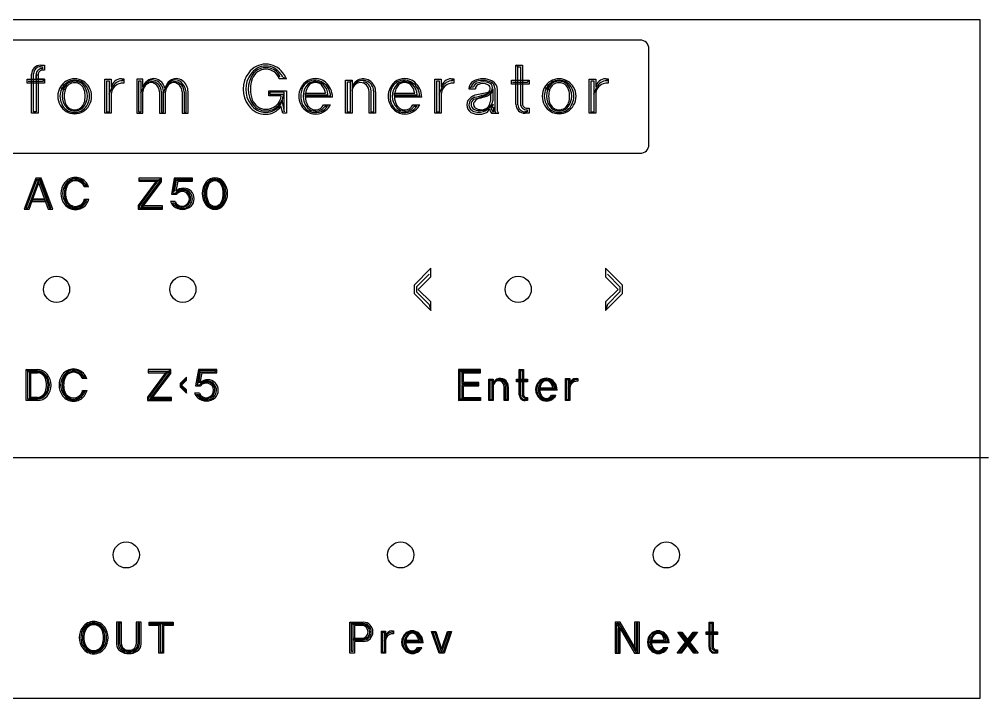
# Model space of a CAD drawing. Header units: millimetres. Extents: x -1 to 221, y 0 to 78.
# Drawn here: x 109.7 to 221, y 0 to 78 of the extents above; entities that cross this region are included whole.
import ezdxf

# ---------------------------------------------------------------- set-up
doc = ezdxf.new("R2010")
doc.units = ezdxf.units.MM
doc.layers.add('Contour', color=7, linetype='CONTINUOUS')
doc.layers.add('Gravure', color=7, linetype='CONTINUOUS')

msp = doc.modelspace()

# ---------------------------------------------------------------- linework, layer by layer
at = {"layer": 'Contour', "color": 7, "linetype": 'CONTINUOUS'}
for p, q in [((0, 78), (220, 78)), ((220, 78), (220, 0)), ((220, 0), (0, 0))]:
    msp.add_line(p, q, dxfattribs=at)
for centre in [(114, 47), (128.5, 47), (167, 47), (122, 16.5), (153.5, 16.5), (184, 16.5)]:
    msp.add_circle(centre, 1.5, dxfattribs=at)
at = {"layer": 'Gravure', "color": 232, "linetype": 'CONTINUOUS'}
for p, q in [((181, 75.621), (39, 75.621)), ((182, 63.621), (182, 74.621)), ((39, 62.621), (181, 62.621))]:
    msp.add_line(p, q, dxfattribs=at)
at = {"layer": 'Gravure', "color": 7, "linetype": 'CONTINUOUS'}
for p, q in [((112.16734, 72.741), (112.62793, 72.741)), ((112.16734, 72.56828), (112.39764, 72.56828)), ((112.39764, 72.56828), (112.39764, 72.33799)), ((112.62793, 72.741), (112.62793, 72.16527)), ((166.97132, 72.56828), (166.74103, 72.741)), ((166.74103, 72.741), (167.48948, 72.741)), ((166.74103, 68.25031), (166.74103, 72.741)), ((166.97132, 72.56828), (167.25919, 72.56828)), ((166.97132, 68.19274), (166.97132, 72.56828)), ((167.25919, 72.56828), (167.25919, 68.30789)), ((167.48948, 72.741), (167.48948, 68.30789)), ((111.13103, 67.214), (111.13103, 71.70469)), ((111.36132, 67.38672), (111.36132, 71.76226)), ((111.64919, 71.12896), (111.64919, 71.64711)), ((111.64919, 71.64711), (111.64919, 67.38672)), ((111.64919, 71.64711), (111.87948, 71.64711)), ((111.87948, 71.64711), (111.87948, 67.214)), ((112.62793, 72.16527), (112.39764, 72.16527)), ((139.68484, 71.41682), (139.39698, 71.87741)), ((139.97271, 71.35925), (140.37572, 71.18653)), ((110.61288, 70.66837), (110.61288, 71.12896)), ((110.61288, 71.12896), (112.62793, 71.12896)), ((112.62793, 70.66837), (110.61288, 70.66837)), ((110.72802, 70.89867), (112.45521, 70.89867)), ((112.62793, 71.12896), (111.64919, 71.12896)), ((112.45521, 70.89867), (112.62793, 71.12896)), ((112.62793, 71.12896), (112.62793, 70.66837)), ((114.58503, 70.03507), (114.41231, 70.20779)), ((114.41231, 70.20779), (114.98804, 69.91993)), ((115.16076, 70.55323), (114.58503, 70.03507)), ((119.53545, 67.214), (119.53545, 71.12896)), ((119.53545, 71.12896), (120.2839, 71.12896)), ((119.76574, 67.32915), (119.76574, 70.95624)), ((119.76574, 70.95624), (120.0536, 70.95624)), ((120.0536, 70.95624), (120.0536, 67.32915)), ((120.0536, 70.95624), (120.0536, 69.40177)), ((120.0536, 69.40177), (120.39904, 70.20779)), ((120.2839, 71.12896), (120.2839, 70.20779)), ((121.43535, 71.18653), (121.72322, 71.18653)), ((121.5505, 70.95624), (121.72322, 71.18653)), ((121.72322, 71.18653), (121.72322, 70.66837)), ((123.91032, 71.12896), (123.21945, 71.12896)), ((123.21945, 71.12896), (123.21945, 67.214)), ((123.44974, 67.32915), (123.44974, 70.95624)), ((123.44974, 70.95624), (123.68003, 70.95624)), ((123.68003, 70.95624), (123.68003, 67.32915)), ((123.68003, 70.95624), (123.68003, 69.57449)), ((123.68003, 69.57449), (123.9679, 70.20779)), ((123.91032, 70.20779), (123.91032, 71.12896)), ((140.37572, 71.18653), (139.5697, 71.18653)), ((147.16845, 67.214), (147.16845, 71.01381)), ((147.16845, 71.01381), (147.9169, 71.01381)), ((147.39874, 67.32915), (147.39874, 70.84109)), ((147.39874, 70.84109), (147.6866, 70.84109)), ((147.6866, 70.84109), (147.9169, 71.01381)), ((147.6866, 70.84109), (147.6866, 67.32915)), ((147.9169, 71.01381), (147.9169, 67.214)), ((147.9169, 71.01381), (147.9169, 70.20779)), ((157.41545, 67.214), (157.41545, 71.12896)), ((157.41545, 71.12896), (158.1639, 71.12896)), ((157.64574, 67.32915), (157.64574, 70.95624)), ((157.64574, 70.95624), (157.9336, 70.95624)), ((157.9336, 70.95624), (157.9336, 67.32915)), ((157.9336, 70.95624), (157.9336, 69.40177)), ((157.9336, 69.40177), (158.27904, 70.20779)), ((158.1639, 71.12896), (158.1639, 70.20779)), ((159.31535, 71.18653), (159.60322, 71.18653)), ((159.4305, 70.95624), (159.60322, 71.18653)), ((159.60322, 71.18653), (159.60322, 70.66837)), ((161.56003, 70.20779), (161.32974, 70.03507)), ((161.8479, 70.20779), (161.56003, 70.20779)), ((166.22287, 70.55323), (166.22287, 71.01381)), ((166.22287, 71.01381), (168.23793, 71.01381)), ((168.23793, 70.55323), (166.22287, 70.55323)), ((166.33802, 70.78352), (168.06521, 70.78352)), ((168.06521, 70.78352), (168.23793, 71.01381)), ((168.23793, 71.01381), (168.23793, 70.55323)), ((170.19503, 70.03607), (170.02231, 70.20879)), ((170.02231, 70.20879), (170.59804, 69.92093)), ((170.77076, 70.55423), (170.19503, 70.03607)), ((175.14545, 67.215), (175.14545, 71.12996)), ((175.14545, 71.12996), (175.8939, 71.12996)), ((175.37574, 67.33015), (175.37574, 70.95724)), ((175.37574, 70.95724), (175.6636, 70.95724)), ((175.6636, 70.95724), (175.6636, 67.33015)), ((175.6636, 70.95724), (175.6636, 69.40277)), ((175.6636, 69.40277), (176.00904, 70.20879)), ((175.8939, 71.12996), (175.8939, 70.20879)), ((177.04535, 71.18753), (177.33322, 71.18753)), ((177.1605, 70.95724), (177.33322, 71.18753)), ((177.33322, 71.18753), (177.33322, 70.66937)), ((120.2839, 69.40177), (120.2839, 67.214)), ((123.91032, 67.214), (123.91032, 69.68964)), ((125.81023, 69.68964), (125.81023, 67.214)), ((126.04052, 69.68964), (126.04052, 67.32915)), ((126.27081, 67.32915), (126.27081, 69.57449)), ((126.5011, 67.214), (126.5011, 69.68964)), ((128.40101, 69.68964), (128.40101, 67.214)), ((128.6313, 69.68964), (128.6313, 67.32915)), ((128.86159, 67.32915), (128.86159, 69.68964)), ((129.09189, 67.214), (129.09189, 69.68964)), ((138.36067, 69.22905), (138.36067, 69.80478)), ((138.36067, 69.80478), (140.37572, 69.80478)), ((139.79999, 69.22905), (138.36067, 69.22905)), ((140.14543, 69.63206), (138.47581, 69.63206)), ((138.47581, 69.63206), (138.47581, 69.40177)), ((138.47581, 69.40177), (140.03028, 69.40177)), ((140.03028, 69.40177), (140.03028, 69.22905)), ((140.14543, 67.38672), (140.14543, 69.63206)), ((140.37572, 69.80478), (140.37572, 67.214)), ((142.56332, 69.17148), (142.56332, 69.51692)), ((142.56332, 69.51692), (144.86624, 69.51692)), ((145.44197, 69.17148), (142.56332, 69.17148)), ((145.67226, 69.05633), (142.56332, 69.05633)), ((142.67847, 69.3442), (145.1541, 69.3442)), ((149.87437, 67.214), (149.87437, 69.68964)), ((150.10467, 67.32915), (150.10467, 69.80478)), ((150.39253, 69.80478), (150.39253, 67.32915)), ((150.62282, 69.68964), (150.62282, 67.214)), ((152.81032, 69.17148), (152.81032, 69.51692)), ((152.81032, 69.51692), (155.11324, 69.51692)), ((155.68897, 69.17148), (152.81032, 69.17148)), ((155.91926, 69.05633), (152.81032, 69.05633)), ((152.92547, 69.3442), (155.4011, 69.3442)), ((158.1639, 69.40177), (158.1639, 67.214)), ((161.32974, 70.03507), (162.07819, 70.03507)), ((163.40236, 69.57449), (162.25091, 69.3442)), ((163.80537, 69.45934), (164.09324, 70.03507)), ((164.09324, 69.86235), (163.80537, 69.45934)), ((163.80537, 69.45934), (163.80537, 68.59575)), ((164.09324, 70.03507), (164.09324, 68.65332)), ((164.32353, 70.09265), (164.32353, 67.50186)), ((164.6114, 67.44429), (164.6114, 69.91993)), ((175.8939, 69.40277), (175.8939, 67.215)), ((139.97271, 67.214), (139.74242, 68.02002)), ((139.85756, 68.7109), (140.14543, 67.38672)), ((144.63595, 68.19274), (145.44197, 68.19274)), ((144.80867, 68.02002), (145.09653, 68.02002)), ((154.88295, 68.19274), (155.68897, 68.19274)), ((155.05567, 68.02002), (155.34353, 68.02002)), ((163.92052, 67.73216), (164.15081, 68.25031)), ((164.43868, 67.27157), (164.15081, 67.90487)), ((164.15081, 67.90487), (164.15081, 67.32915)), ((111.87948, 67.214), (111.13103, 67.214)), ((111.64919, 67.38672), (111.36132, 67.38672)), ((120.2839, 67.214), (119.53545, 67.214)), ((120.0536, 67.32915), (119.76574, 67.32915)), ((123.21945, 67.214), (123.91032, 67.214)), ((123.68003, 67.32915), (123.44974, 67.32915)), ((125.81023, 67.214), (126.5011, 67.214)), ((126.04052, 67.32915), (126.27081, 67.32915)), ((128.40101, 67.214), (129.09189, 67.214)), ((128.6313, 67.32915), (128.86159, 67.32915)), ((140.37572, 67.214), (139.97271, 67.214)), ((147.9169, 67.214), (147.16845, 67.214)), ((147.6866, 67.32915), (147.39874, 67.32915)), ((150.62282, 67.214), (149.87437, 67.214)), ((150.39253, 67.32915), (150.10467, 67.32915)), ((158.1639, 67.214), (157.41545, 67.214)), ((157.9336, 67.32915), (157.64574, 67.32915)), ((164.15081, 67.32915), (163.92052, 67.73216)), ((163.92052, 67.214), (164.78411, 67.214)), ((164.32353, 67.50186), (164.43868, 67.27157)), ((168.00764, 67.38672), (167.77734, 67.38672)), ((168.23793, 67.214), (167.77734, 67.214)), ((168.00764, 67.78973), (168.23793, 67.78973)), ((168.00764, 67.61701), (168.00764, 67.38672)), ((168.23793, 67.78973), (168.23793, 67.214)), ((175.8939, 67.215), (175.14545, 67.215)), ((175.6636, 67.33015), (175.37574, 67.33015)), ((111.6155, 59.776), (110.28387, 56.225)), ((110.50581, 56.33597), (111.76346, 59.70202)), ((111.94841, 59.70202), (110.69076, 56.33597)), ((110.83872, 56.225), (111.91142, 59.18417)), ((111.91142, 59.18417), (111.2456, 57.40867)), ((112.24432, 59.776), (111.6155, 59.776)), ((111.76346, 59.70202), (113.0211, 56.225)), ((111.94841, 59.70202), (113.16906, 56.33597)), ((112.09636, 59.70202), (111.94841, 59.70202)), ((113.35401, 56.33597), (112.09636, 59.70202)), ((113.57595, 56.225), (112.24432, 59.776)), ((117.2371, 58.88925), (117.05216, 59.18517)), ((125.44029, 59.4061), (123.36888, 56.63189)), ((126.03212, 59.776), (123.44285, 59.776)), ((123.44285, 59.776), (123.44285, 59.4061)), ((123.44285, 59.4061), (125.44029, 59.4061)), ((123.51683, 59.59105), (125.84718, 59.59105)), ((123.51683, 56.55791), (125.66223, 59.44309)), ((125.84718, 59.4061), (123.70178, 56.55791)), ((123.96071, 56.5949), (126.03212, 59.33212)), ((125.95815, 59.70202), (125.44029, 59.4061)), ((125.66223, 59.44309), (125.95815, 59.70202)), ((125.84718, 59.59105), (125.84718, 59.4061)), ((126.03212, 59.33212), (126.03212, 59.776)), ((127.51175, 59.776), (127.17884, 57.92652)), ((127.62272, 59.66503), (127.36379, 58.03749)), ((129.62016, 59.776), (127.51175, 59.776)), ((127.54874, 58.22244), (127.77068, 59.51707)), ((129.4722, 59.66503), (127.62272, 59.66503)), ((127.73369, 58.25943), (127.95562, 59.4061)), ((127.77068, 59.51707), (129.4722, 59.51707)), ((127.95562, 59.4061), (129.62016, 59.4061)), ((129.4722, 59.51707), (129.4722, 59.66503)), ((129.62016, 59.4061), (129.62016, 59.776)), ((131.13575, 58.99922), (131.17274, 59.33212)), ((131.39468, 58.92524), (131.13575, 58.99922)), ((131.3207, 59.0732), (131.39468, 58.92524)), ((117.68098, 58.77828), (117.16313, 58.77828)), ((117.38506, 58.88925), (117.2371, 58.88925)), ((117.42205, 58.92624), (117.68098, 58.77828)), ((127.17884, 57.92652), (127.77068, 57.92652)), ((127.36379, 58.03749), (127.65971, 58.03749)), ((111.17163, 57.2977), (111.13464, 57.14974)), ((111.13464, 57.14974), (112.72519, 57.14974)), ((112.72519, 57.03877), (111.13464, 57.03877)), ((112.65121, 57.2977), (111.17163, 57.2977)), ((111.2456, 57.40867), (112.61422, 57.40867)), ((112.61422, 57.40867), (112.65121, 57.2977)), ((112.72519, 57.14974), (112.72519, 57.03877)), ((117.08915, 56.85482), (117.34807, 57.2987)), ((117.20011, 57.37268), (117.71797, 57.37268)), ((117.34807, 57.2987), (117.49603, 57.2987)), ((127.62272, 57.07576), (127.06788, 57.07576)), ((127.28981, 56.9278), (127.51175, 56.9278)), ((110.28387, 56.225), (110.83872, 56.225)), ((110.69076, 56.33597), (110.50581, 56.33597)), ((113.0211, 56.225), (113.57595, 56.225)), ((113.16906, 56.33597), (113.35401, 56.33597)), ((123.36888, 56.63189), (123.36888, 56.225)), ((123.36888, 56.225), (126.14309, 56.225)), ((123.51683, 56.33597), (123.51683, 56.55791)), ((126.03212, 56.33597), (123.51683, 56.33597)), ((123.70178, 56.55791), (123.70178, 56.44694)), ((123.70178, 56.44694), (126.03212, 56.44694)), ((123.96071, 56.5949), (123.81275, 56.52092)), ((123.81275, 56.52092), (123.96071, 56.5949)), ((126.14309, 56.5949), (123.96071, 56.5949)), ((126.03212, 56.44694), (126.03212, 56.33597)), ((126.14309, 56.225), (126.14309, 56.5949)), ((156.96731, 49.41615), (155.0344, 47.48323)), ((156.96731, 48.44969), (156.96731, 49.41615)), ((178.96731, 47.48323), (177.0344, 49.41615)), ((177.0344, 49.41615), (177.0344, 48.44969)), ((156.77402, 48.73962), (155.32433, 47.28994)), ((155.51763, 47), (156.96731, 48.44969)), ((177.0344, 48.44969), (178.48408, 47)), ((177.22769, 48.73962), (178.67738, 47.28994)), ((155.0344, 47.48323), (155.0344, 46.51677)), ((155.32433, 47.28994), (155.32433, 46.71006)), ((156.96731, 45.55031), (155.51763, 47)), ((178.48408, 47), (177.0344, 45.55031)), ((178.67738, 47.28994), (178.67738, 46.71006)), ((178.96731, 46.51677), (178.96731, 47.48323)), ((155.0344, 46.51677), (156.96731, 44.58385)), ((155.32433, 46.71006), (156.77402, 45.26038)), ((177.0344, 44.58385), (178.96731, 46.51677)), ((178.67738, 46.71006), (177.22769, 45.26038)), ((156.77402, 45.26038), (156.96731, 44.58385)), ((156.96731, 44.58385), (156.96731, 45.55031)), ((177.0344, 45.55031), (177.0344, 44.58385)), ((177.22769, 45.26038), (177.0344, 44.58385)), ((110.69082, 37.62804), (110.50588, 37.776)), ((110.50588, 37.776), (111.80051, 37.776)), ((110.50588, 34.225), (110.50588, 37.776)), ((110.50588, 37.776), (111.06072, 37.4061)), ((110.87577, 37.51707), (110.69082, 37.62804)), ((110.69082, 37.62804), (111.80051, 37.62804)), ((110.69082, 34.37296), (110.69082, 37.62804)), ((110.87577, 37.51707), (110.87577, 34.48393)), ((111.8375, 37.51707), (110.87577, 37.51707)), ((111.06072, 37.4061), (111.80051, 37.4061)), ((111.06072, 34.5949), (111.06072, 37.4061)), ((117.0161, 36.88825), (116.83116, 37.18417)), ((117.45998, 36.77728), (116.94213, 36.77728)), ((117.16406, 36.88825), (117.0161, 36.88825)), ((117.20105, 36.92524), (117.45998, 36.77728)), ((126.50729, 37.4061), (124.43587, 34.63189)), ((127.09913, 37.776), (124.50985, 37.776)), ((124.50985, 37.776), (124.50985, 37.4061)), ((124.50985, 37.4061), (126.50729, 37.4061)), ((124.58383, 37.59105), (126.91418, 37.59105)), ((124.58383, 34.55791), (126.72923, 37.44309)), ((126.91418, 37.4061), (124.76878, 34.55791)), ((125.02771, 34.5949), (127.09913, 37.33212)), ((127.02515, 37.70202), (126.50729, 37.4061)), ((126.72923, 37.44309), (127.02515, 37.70202)), ((126.91418, 37.59105), (126.91418, 37.4061)), ((127.09913, 37.33212), (127.09913, 37.776)), ((128.91166, 36.92524), (128.17186, 36.18545)), ((128.91166, 36.55534), (128.91166, 36.92524)), ((130.27975, 37.776), (129.94684, 35.92652)), ((130.39072, 37.66503), (130.13179, 36.03749)), ((132.38816, 37.776), (130.27975, 37.776)), ((130.31674, 36.22244), (130.53868, 37.51707)), ((132.2402, 37.66503), (130.39072, 37.66503)), ((130.50169, 36.25943), (130.72362, 37.4061)), ((130.53868, 37.51707), (132.2402, 37.51707)), ((130.72362, 37.4061), (132.38816, 37.4061)), ((132.2402, 37.51707), (132.2402, 37.66503)), ((132.38816, 37.4061), (132.38816, 37.776)), ((160.34281, 37.66503), (160.15786, 37.776)), ((160.15786, 37.776), (160.15786, 34.225)), ((162.67316, 37.776), (160.15786, 37.776)), ((160.15786, 37.776), (160.71271, 37.4061)), ((160.71271, 37.4061), (160.15786, 37.776)), ((160.34281, 37.66503), (162.56219, 37.66503)), ((160.34281, 34.33597), (160.34281, 37.66503)), ((162.56219, 37.51707), (160.52776, 37.51707)), ((160.52776, 37.51707), (160.52776, 36.18545)), ((160.71271, 36.29642), (160.71271, 37.4061)), ((160.71271, 37.4061), (162.67316, 37.4061)), ((162.56219, 37.66503), (162.56219, 37.51707)), ((162.67316, 37.4061), (162.67316, 37.776)), ((167.26174, 37.66603), (167.11378, 37.777)), ((167.11378, 37.777), (167.59465, 37.777)), ((167.11378, 34.89181), (167.11378, 37.777)), ((167.26174, 37.66603), (167.44669, 37.66603)), ((167.26174, 34.85482), (167.26174, 37.66603)), ((167.44669, 37.66603), (167.44669, 34.9288)), ((167.59465, 37.777), (167.59465, 34.9288)), ((172.43986, 34.227), (172.43986, 36.74229)), ((172.43986, 36.74229), (172.92073, 36.74229)), ((172.92073, 36.74229), (172.92073, 36.15046)), ((173.66052, 36.77928), (173.84547, 36.77928)), ((173.7345, 36.63132), (173.84547, 36.77928)), ((173.84547, 36.77928), (173.84547, 36.44638)), ((128.17186, 36.18545), (128.17186, 35.81555)), ((128.17186, 35.81555), (128.91166, 35.07576)), ((128.83768, 36.66631), (128.28283, 36.11147)), ((128.28283, 36.11147), (128.28283, 35.88953)), ((128.28283, 35.88953), (128.83768, 35.33469)), ((128.35681, 36.0005), (128.91166, 36.55534)), ((128.91166, 35.44566), (128.35681, 36.0005)), ((129.94684, 35.92652), (130.53868, 35.92652)), ((130.13179, 36.03749), (130.42771, 36.03749)), ((160.52776, 36.18545), (162.41423, 36.18545)), ((162.41423, 36.03749), (160.52776, 36.03749)), ((160.52776, 36.03749), (160.52776, 34.48393)), ((162.48821, 36.29642), (160.71271, 36.29642)), ((160.71271, 34.5949), (160.71271, 35.92652)), ((160.71271, 35.92652), (162.48821, 35.92652)), ((162.41423, 36.18545), (162.41423, 36.03749)), ((162.48821, 35.92652), (162.48821, 36.29642)), ((163.63586, 34.226), (163.63586, 36.66731)), ((163.63586, 36.66731), (164.11673, 36.66731)), ((163.78382, 34.29998), (163.78382, 36.55634)), ((163.78382, 36.55634), (163.96877, 36.55634)), ((163.96877, 36.55634), (164.11673, 36.66731)), ((163.96877, 36.55634), (163.96877, 34.29998)), ((164.11673, 36.66731), (164.11673, 34.226)), ((164.11673, 36.66731), (164.11673, 36.14946)), ((165.37437, 34.226), (165.37437, 35.81655)), ((165.52233, 34.29998), (165.52233, 35.89053)), ((165.70728, 35.89053), (165.70728, 34.29998)), ((165.85524, 35.81655), (165.85524, 34.226)), ((166.78088, 36.3714), (166.78088, 36.66731)), ((166.78088, 36.66731), (168.07551, 36.66731)), ((168.07551, 36.3714), (166.78088, 36.3714)), ((166.85485, 36.51935), (167.96454, 36.51935)), ((167.96454, 36.51935), (168.07551, 36.66731)), ((168.07551, 36.66731), (168.07551, 36.3714)), ((169.48074, 35.48365), (169.48074, 35.70558)), ((169.48074, 35.70558), (170.96032, 35.70558)), ((172.58782, 34.30098), (172.58782, 36.63132)), ((172.58782, 36.63132), (172.77277, 36.63132)), ((172.77277, 36.63132), (172.77277, 34.30098)), ((172.77277, 36.63132), (172.77277, 35.6326)), ((172.77277, 35.6326), (172.99471, 36.15046)), ((172.92073, 35.6326), (172.92073, 34.227)), ((111.80051, 34.5949), (111.06072, 34.5949)), ((116.86815, 34.85382), (117.12707, 35.2977)), ((116.97911, 35.37168), (117.49697, 35.37168)), ((117.12707, 35.2977), (117.27503, 35.2977)), ((124.43587, 34.63189), (124.43587, 34.225)), ((124.58383, 34.33597), (124.58383, 34.55791)), ((124.76878, 34.55791), (124.76878, 34.44694)), ((125.02771, 34.5949), (124.87975, 34.52092)), ((124.87975, 34.52092), (125.02771, 34.5949)), ((127.21009, 34.5949), (125.02771, 34.5949)), ((127.21009, 34.225), (127.21009, 34.5949)), ((128.83768, 35.33469), (128.91166, 35.07576)), ((128.91166, 35.07576), (128.91166, 35.44566)), ((130.39072, 35.07576), (129.83587, 35.07576)), ((130.05781, 34.9278), (130.27975, 34.9278)), ((160.15786, 34.225), (160.71271, 34.5949)), ((160.15786, 34.225), (160.71271, 34.5949)), ((160.71271, 34.5949), (162.67316, 34.5949)), ((162.67316, 34.5949), (162.67316, 34.225)), ((167.92755, 34.5959), (168.07551, 34.5959)), ((168.07551, 34.5959), (168.07551, 34.226)), ((171.33022, 35.48365), (169.48074, 35.48365)), ((171.47818, 35.40967), (169.48074, 35.40967)), ((169.55472, 35.59461), (171.14527, 35.59461)), ((170.81236, 34.85482), (171.33022, 34.85482)), ((170.92333, 34.74385), (171.10828, 34.74385)), ((111.80051, 34.225), (110.50588, 34.225)), ((111.80051, 34.37296), (110.69082, 34.37296)), ((110.87577, 34.48393), (111.80051, 34.48393)), ((124.43587, 34.225), (127.21009, 34.225)), ((127.09913, 34.33597), (124.58383, 34.33597)), ((124.76878, 34.44694), (127.09913, 34.44694)), ((127.09913, 34.44694), (127.09913, 34.33597)), ((162.67316, 34.225), (160.15786, 34.225)), ((162.59918, 34.33597), (160.34281, 34.33597)), ((160.52776, 34.48393), (162.59918, 34.48393)), ((162.59918, 34.48393), (162.59918, 34.33597)), ((164.11673, 34.226), (163.63586, 34.226)), ((163.96877, 34.29998), (163.78382, 34.29998)), ((165.85524, 34.226), (165.37437, 34.226)), ((165.70728, 34.29998), (165.52233, 34.29998)), ((167.92755, 34.33697), (167.77959, 34.33697)), ((168.07551, 34.226), (167.77959, 34.226)), ((167.92755, 34.48493), (167.92755, 34.33697)), ((172.92073, 34.227), (172.43986, 34.227)), ((172.77277, 34.30098), (172.58782, 34.30098)), ((117.26468, 7.77728), (117.00575, 8.22116)), ((117.15371, 8.11019), (117.30167, 8.11019)), ((117.30167, 8.11019), (117.26468, 7.77728)), ((121.44471, 8.776), (120.88986, 8.776)), ((120.88986, 8.776), (120.88986, 6.26071)), ((121.25976, 8.66503), (121.07481, 8.66503)), ((121.07481, 8.66503), (121.07481, 6.26071)), ((121.25976, 8.66503), (121.44471, 8.776)), ((121.25976, 6.26071), (121.25976, 8.66503)), ((121.44471, 6.26071), (121.44471, 8.776)), ((123.70107, 8.776), (123.14623, 8.776)), ((123.14623, 8.776), (123.14623, 6.26071)), ((123.51613, 8.66503), (123.33118, 8.66503)), ((123.33118, 8.66503), (123.33118, 6.26071)), ((123.51613, 6.26071), (123.51613, 8.66503)), ((123.70107, 6.26071), (123.70107, 8.776)), ((124.62488, 8.4061), (124.62488, 8.776)), ((124.62488, 8.776), (127.39909, 8.776)), ((125.73456, 8.4061), (124.62488, 8.4061)), ((124.77283, 8.51707), (124.77283, 8.66503)), ((124.77283, 8.66503), (127.25114, 8.66503)), ((125.99349, 8.51707), (124.77283, 8.51707)), ((125.91951, 8.51707), (125.73456, 8.4061)), ((125.73456, 5.225), (125.73456, 8.4061)), ((125.91951, 5.29898), (125.91951, 8.51707)), ((127.25114, 8.51707), (126.10446, 8.51707)), ((126.10446, 8.51707), (126.10446, 5.29898)), ((127.39909, 8.4061), (126.28941, 8.4061)), ((126.28941, 8.4061), (126.28941, 5.225)), ((127.25114, 8.66503), (127.25114, 8.51707)), ((127.39909, 8.776), (127.39909, 8.4061)), ((148.02676, 8.51707), (147.65686, 8.776)), ((147.65686, 8.776), (149.21043, 8.776)), ((147.65686, 5.225), (147.65686, 8.776)), ((147.84181, 5.40995), (147.84181, 8.62804)), ((147.84181, 8.62804), (149.21043, 8.62804)), ((148.02676, 8.51707), (148.02676, 5.40995)), ((149.17344, 8.51707), (148.02676, 8.51707)), ((149.02548, 8.4061), (148.21171, 8.4061)), ((148.21171, 8.4061), (148.21171, 6.92652)), ((178.69272, 8.776), (178.13788, 8.776)), ((178.13788, 8.776), (178.13788, 5.225)), ((178.32282, 5.29898), (178.32282, 8.66503)), ((178.32282, 8.66503), (178.50777, 8.66503)), ((178.69272, 8.03621), (178.3968, 8.51707)), ((178.3968, 8.51707), (178.50777, 8.33213)), ((178.50777, 8.66503), (180.5422, 5.29898)), ((178.50777, 8.33213), (178.50777, 5.29898)), ((178.50777, 5.29898), (178.50777, 8.03621)), ((178.50777, 8.03621), (178.69272, 8.03621)), ((180.35725, 5.96479), (178.69272, 8.776)), ((178.69272, 5.225), (178.69272, 8.03621)), ((178.69272, 8.03621), (180.35725, 5.225)), ((180.91209, 8.776), (180.35725, 8.776)), ((180.35725, 8.776), (180.35725, 5.96479)), ((180.72715, 8.66503), (180.5422, 8.66503)), ((180.5422, 8.66503), (180.5422, 5.66887)), ((180.72715, 5.29898), (180.72715, 8.66503)), ((180.91209, 5.225), (180.91209, 8.776)), ((189.04974, 8.66703), (188.90178, 8.778)), ((188.90178, 8.778), (189.38265, 8.778)), ((188.90178, 5.89281), (188.90178, 8.778)), ((189.04974, 8.66703), (189.23469, 8.66703)), ((189.04974, 5.85582), (189.04974, 8.66703)), ((189.23469, 8.66703), (189.23469, 5.9298)), ((189.38265, 8.778), (189.38265, 5.9298)), ((148.02676, 6.70458), (148.21171, 6.92652)), ((149.21043, 6.70458), (148.02676, 6.70458)), ((148.21171, 6.92652), (149.02548, 6.92652)), ((148.21171, 6.92652), (148.21171, 6.81555)), ((148.21171, 6.81555), (149.24742, 6.81555)), ((151.28186, 5.226), (151.28186, 7.74129)), ((151.28186, 7.74129), (151.76273, 7.74129)), ((151.42982, 5.29998), (151.42982, 7.63032)), ((151.42982, 7.63032), (151.61477, 7.63032)), ((151.61477, 7.63032), (151.61477, 5.29998)), ((151.61477, 7.63032), (151.61477, 6.6316)), ((151.61477, 6.6316), (151.83671, 7.14946)), ((151.76273, 7.74129), (151.76273, 7.14946)), ((152.50252, 7.77828), (152.68747, 7.77828)), ((152.5765, 7.63032), (152.68747, 7.77828)), ((152.68747, 7.77828), (152.68747, 7.44538)), ((154.09374, 6.48465), (154.09374, 6.70658)), ((154.09374, 6.70658), (155.57332, 6.70658)), ((157.90363, 5.228), (157.05286, 7.7063)), ((157.05286, 7.7063), (157.53373, 7.7063)), ((158.01459, 5.33897), (157.23781, 7.59533)), ((157.23781, 7.59533), (157.42276, 7.59533)), ((157.42276, 7.59533), (157.53373, 7.7063)), ((157.42276, 7.59533), (158.12556, 5.52392)), ((157.53373, 7.7063), (158.19954, 5.67188)), ((158.19954, 5.67188), (158.86535, 7.7063)), ((158.27352, 5.52392), (158.97632, 7.59533)), ((159.16127, 7.59533), (158.38449, 5.33897)), ((159.34622, 7.7063), (158.49546, 5.228)), ((158.86535, 7.7063), (159.34622, 7.7063)), ((158.97632, 7.59533), (159.16127, 7.59533)), ((182.31774, 6.48365), (182.31774, 6.70558)), ((182.31774, 6.70558), (183.79732, 6.70558)), ((185.23988, 5.227), (187.08935, 7.63132)), ((187.16333, 5.227), (185.31385, 7.63132)), ((185.31385, 7.63132), (185.79472, 7.63132)), ((185.46181, 5.33797), (187.20032, 7.55734)), ((187.23731, 5.33797), (185.53579, 7.55734)), ((185.53579, 7.55734), (185.68375, 7.55734)), ((187.34828, 7.55734), (185.64676, 5.33797)), ((185.68375, 7.55734), (185.79472, 7.63132)), ((185.68375, 7.55734), (187.38527, 5.33797)), ((187.57022, 7.63132), (185.72074, 5.227)), ((185.79472, 7.63132), (187.6442, 5.227)), ((187.08935, 7.63132), (187.57022, 7.63132)), ((187.20032, 7.55734), (187.34828, 7.55734)), ((187.34828, 7.55734), (187.57022, 7.63132)), ((188.56887, 7.3724), (188.56887, 7.66831)), ((188.56887, 7.66831), (189.86351, 7.66831)), ((189.86351, 7.3724), (188.56887, 7.3724)), ((188.64285, 7.52035), (189.75254, 7.52035)), ((189.75254, 7.52035), (189.86351, 7.66831)), ((189.86351, 7.66831), (189.86351, 7.3724)), ((149.21043, 6.55663), (148.21171, 6.55663)), ((148.21171, 6.55663), (148.21171, 5.225)), ((151.76273, 6.6316), (151.76273, 5.226)), ((155.94322, 6.48465), (154.09374, 6.48465)), ((156.09118, 6.41067), (154.09374, 6.41067)), ((154.16772, 6.59561), (155.75827, 6.59561)), ((155.42536, 5.85582), (155.94322, 5.85582)), ((155.53633, 5.74485), (155.72128, 5.74485)), ((180.65317, 5.48393), (180.35725, 5.96479)), ((180.5422, 5.66887), (180.65317, 5.48393)), ((184.16722, 6.48365), (182.31774, 6.48365)), ((184.31518, 6.40967), (182.31774, 6.40967)), ((182.39172, 6.59461), (183.98227, 6.59461)), ((183.64936, 5.85482), (184.16722, 5.85482)), ((183.76033, 5.74385), (183.94528, 5.74385)), ((189.71555, 5.5969), (189.86351, 5.5969)), ((189.86351, 5.5969), (189.86351, 5.227)), ((126.28941, 5.225), (125.73456, 5.225)), ((126.10446, 5.29898), (125.91951, 5.29898)), ((148.21171, 5.225), (147.65686, 5.225)), ((148.02676, 5.40995), (147.84181, 5.40995)), ((151.76273, 5.226), (151.28186, 5.226)), ((151.61477, 5.29998), (151.42982, 5.29998)), ((158.49546, 5.228), (157.90363, 5.228)), ((158.38449, 5.33897), (158.01459, 5.33897)), ((158.12556, 5.52392), (158.27352, 5.52392)), ((178.13788, 5.225), (178.69272, 5.225)), ((180.35725, 5.225), (180.91209, 5.225)), ((180.5422, 5.29898), (180.72715, 5.29898)), ((185.72074, 5.227), (185.23988, 5.227)), ((185.64676, 5.33797), (185.46181, 5.33797)), ((187.6442, 5.227), (187.16333, 5.227)), ((187.38527, 5.33797), (187.23731, 5.33797)), ((189.71555, 5.33797), (189.56759, 5.33797)), ((189.86351, 5.227), (189.56759, 5.227)), ((189.71555, 5.48593), (189.71555, 5.33797))]:
    msp.add_line(p, q, dxfattribs=at)
at = {"layer": 'Gravure', "color": 154, "linetype": 'CONTINUOUS'}
msp.add_line((221, 27.648), (-1, 27.648), dxfattribs=at)
at = {"layer": 'Gravure', "color": 232, "linetype": 'CONTINUOUS'}
for centre, start, end in [((181, 74.621), 0, 90), ((181, 63.621), 270, 360)]:
    msp.add_arc(centre, 1, start, end, dxfattribs=at)
at = {"layer": 'Gravure', "color": 7, "linetype": 'CONTINUOUS'}
for centre, radius, start, end in [((112.16188, 71.71015), 1.03086, 89.69622, 180.30378), ((112.16309, 71.76651), 0.80178, 89.69622, 180.30378), ((112.33895, 71.65071), 0.68978, 85.11972, 180.29906), ((138.01523, 70.42844), 2.43541, 36.50955, 143.49045), ((138.01523, 70.58437), 2.05871, 32.96891, 147.03109), ((138.03249, 70.5439), 1.9079, 44.34194, 142.52532), ((112.3949, 71.64985), 0.51543, 89.69622, 180.30378), ((138.61607, 69.9775), 3.18664, 143.401, 216.599), ((138.61379, 69.9775), 2.89694, 143.401, 216.599), ((139.14616, 69.9775), 3.14462, 146.68431, 213.31569), ((138.01523, 70.62212), 1.65376, 19.95543, 160.04457), ((137.66743, 70.07188), 2.64038, 29.18092, 38.19922), ((137.44318, 69.93887), 3.18692, 23.0476, 37.46528), ((116.27179, 69.17148), 2.12876, 150.86847, 209.13153), ((116.08193, 69.26151), 1.91913, 29.54324, 150.45676), ((116.08193, 69.35914), 1.64243, 24.30182, 155.69818), ((116.61269, 69.20027), 1.9846, 137.0208, 222.9792), ((116.08193, 69.5858), 1.14378, 16.98546, 163.01454), ((116.08193, 69.47913), 1.41501, 49.38312, 130.61688), ((115.55116, 69.20027), 1.9846, 317.0208, 402.9792), ((115.89206, 69.17148), 2.12876, -29.13153, 29.13153), ((121.43024, 70.02585), 1.1607, 89.74765, 170.98142), ((121.55438, 69.40723), 1.27049, 108.67857, 180.24608), ((121.54413, 69.70607), 1.25018, 89.70818, 156.33956), ((121.55552, 69.43796), 1.24179, 82.23857, 109.18262), ((125.27004, 69.82003), 1.41393, 126.52655, 164.08314), ((125.32762, 69.6507), 1.52285, 120.98535, 158.54194), ((124.99584, 69.68535), 1.08552, 121.51072, 179.77377), ((124.95763, 69.7717), 1.08155, 81.40037, 156.22121), ((125.14814, 69.98718), 1.20706, 53.401, 126.599), ((124.86028, 69.91036), 0.82284, 58.34769, 121.65231), ((124.99967, 69.80947), 1.23412, 61.9537, 111.68664), ((124.86952, 69.69703), 1.17103, -0.36179, 77.68141), ((124.72472, 69.68535), 1.08552, 0.22623, 58.48928), ((124.81539, 69.65746), 1.45779, 356.7374, 418.36822), ((124.88569, 69.67779), 1.61213, 14.91177, 52.46836), ((129.28862, 68.64568), 3.1575, 135.94875, 162.8928), ((129.13998, 68.71564), 2.99495, 143.5344, 163.33549), ((128.00137, 69.67779), 1.61213, 127.53164, 165.08823), ((127.58662, 69.68535), 1.08552, 121.51072, 179.77377), ((127.56595, 69.69034), 1.15975, 82.85843, 136.02164), ((127.73892, 69.98718), 1.20706, 53.401, 126.599), ((127.61804, 70.05277), 0.98995, 47.57619, 127.21869), ((127.45106, 69.91036), 0.82284, 58.34769, 121.65231), ((127.4603, 69.69703), 1.17103, -0.36179, 77.68141), ((127.3155, 69.68535), 1.08552, 0.22623, 58.48928), ((127.23833, 69.53374), 1.63074, 5.48592, 50.03116), ((127.50954, 69.69009), 1.58234, 359.98345, 413.14665), ((139.84575, 69.9775), 3.59442, 160.34455, 199.65545), ((143.92387, 69.17148), 2.10944, 130.16395, 229.83605), ((143.65798, 69.43368), 1.58653, 54.54021, 168.6024), ((144.29416, 69.17148), 1.99785, 136.2417, 223.7583), ((144.62564, 69.17148), 2.08453, 148.34769, 211.65231), ((143.71478, 69.40254), 1.79804, 50.17875, 129.82125), ((143.71478, 69.73439), 1.01377, 31.58481, 148.41519), ((143.71182, 69.54014), 1.3293, 45.95649, 130.34829), ((143.61556, 69.17393), 1.82641, -0.07692, 58.18613), ((142.75972, 69.1363), 2.14063, 10.24201, 31.83301), ((143.54785, 69.3137), 1.60654, 1.0878, 47.36769), ((143.40594, 69.05038), 2.26633, 0.15042, 49.88336), ((149.0369, 69.79861), 1.1253, 118.92577, 185.55715), ((149.0156, 69.69664), 1.09873, 137.55979, 180.36519), ((149.21519, 69.81426), 1.35663, 42.22363, 163.13714), ((148.89564, 69.807), 0.93572, 42.41033, 137.58967), ((149.17274, 69.77036), 1.22027, 1.61662, 123.87272), ((149.05143, 69.80507), 1.05324, 359.98432, 439.62682), ((148.77567, 69.69664), 1.09873, 359.63481, 402.44021), ((149.09932, 69.69368), 1.52351, -0.1522, 42.65321), ((154.17087, 69.17148), 2.10944, 130.16395, 229.83605), ((153.90498, 69.43368), 1.58653, 54.54021, 168.6024), ((154.54116, 69.17148), 1.99785, 136.2417, 223.7583), ((154.87264, 69.17148), 2.08453, 148.34769, 211.65231), ((153.96178, 69.40254), 1.79804, 50.17875, 129.82125), ((153.96178, 69.73439), 1.01377, 31.58481, 148.41519), ((153.95882, 69.54014), 1.3293, 45.95649, 130.34829), ((153.86256, 69.17393), 1.82641, -0.07692, 58.18613), ((153.00672, 69.1363), 2.14063, 10.24201, 31.83301), ((153.79485, 69.3137), 1.60654, 1.0878, 47.36769), ((153.65294, 69.05038), 2.26633, 0.15042, 49.88336), ((159.31024, 70.02585), 1.1607, 89.74765, 170.98142), ((159.43438, 69.40723), 1.27049, 108.67857, 180.24608), ((159.42413, 69.70607), 1.25018, 89.70818, 156.33956), ((159.43552, 69.43796), 1.24179, 82.23857, 109.18262), ((162.31272, 70.03253), 0.98298, 118.22084, 179.85165), ((162.54743, 69.91127), 1.03096, 106.71531, 163.28469), ((162.5701, 69.98427), 0.75601, 101.17181, 162.80262), ((162.94178, 68.8658), 2.30849, 61.71531, 118.28469), ((162.59569, 70.03188), 0.51751, 116.34231, 179.64692), ((162.90319, 68.68876), 2.30416, 65.3841, 106.44466), ((162.94178, 69.30074), 1.32638, 64.2745, 115.7255), ((163.02814, 68.75081), 2.06557, 72.98259, 107.01741), ((163.30355, 70.05462), 0.49019, -78.37089, 64.12086), ((163.41662, 70.13798), 0.6264, 295.89972, 429.82509), ((163.53289, 70.06451), 0.79115, 2.03776, 65.34238), ((163.5297, 69.94234), 1.08193, 358.81324, 422.11785), ((171.88179, 69.17248), 2.12876, 150.86847, 209.13153), ((171.69193, 69.26251), 1.91913, 29.54324, 150.45676), ((171.69193, 69.36014), 1.64243, 24.30182, 155.69818), ((172.22269, 69.20127), 1.9846, 137.0208, 222.9792), ((171.69193, 69.5868), 1.14378, 16.98546, 163.01454), ((171.69193, 69.48013), 1.41501, 49.38312, 130.61688), ((171.16116, 69.20127), 1.9846, 317.0208, 402.9792), ((171.50206, 69.17248), 2.12876, -29.13153, 29.13153), ((177.04024, 70.02685), 1.1607, 89.74765, 170.98142), ((177.16438, 69.40823), 1.27049, 108.67857, 180.24608), ((177.15413, 69.70707), 1.25018, 89.70818, 156.33956), ((177.16552, 69.43896), 1.24179, 82.23857, 109.18262), ((116.31097, 69.17148), 1.92994, 153.4184, 206.5816), ((117.43345, 69.17148), 2.55738, 162.98259, 197.01741), ((114.73041, 69.17148), 2.55738, -17.01741, 17.01741), ((115.85288, 69.17148), 1.92994, 333.4184, 386.5816), ((138.02627, 69.46372), 1.78917, 269.64637, 352.46326), ((136.01739, 69.87761), 4.06496, 336.40162, 350.8193), ((144.50599, 69.17148), 2.47125, 166.52798, 193.47202), ((154.75299, 69.17148), 2.47125, 166.52798, 193.47202), ((162.57154, 67.7031), 1.67213, 101.05508, 135.08989), ((162.32507, 68.08526), 1.01768, 107.40722, 157.14016), ((160.83643, 73.91038), 5.19551, 281.87415, 308.8182), ((159.57023, 79.90103), 11.11809, 282.73231, 291.75061), ((159.28681, 81.84874), 13.31091, 284.14095, 287.74984), ((163.01292, 70.21487), 1.0949, 287.64431, 316.36645), ((171.92097, 69.17248), 1.92994, 153.4184, 206.5816), ((173.04345, 69.17248), 2.55738, 162.98259, 197.01741), ((170.34041, 69.17248), 2.55738, -17.01741, 17.01741), ((171.46288, 69.17248), 1.92994, 333.4184, 386.5816), ((116.08193, 69.08145), 1.91913, 209.54324, 330.45676), ((116.08193, 68.92522), 1.6192, 202.4119, 337.5881), ((116.08193, 68.75716), 1.14378, 196.98546, 343.01454), ((138.01452, 69.54429), 2.44544, 216.85335, 270.01655), ((138.01523, 69.4008), 2.07528, 213.66786, 326.33214), ((138.02013, 69.33299), 1.65841, 199.90106, 269.83056), ((138.05743, 69.42689), 1.9373, 217.39656, 338.31007), ((138.02288, 69.16433), 2.06549, 269.78779, 326.35718), ((143.72205, 68.94443), 1.65642, 192.15179, 326.07715), ((143.71269, 68.61376), 1.01472, 211.89666, 335.48612), ((143.14485, 69.39597), 2.15906, 309.59025, 320.40975), ((143.52224, 69.2348), 2.18432, 309.9151, 331.50609), ((153.96905, 68.94443), 1.65642, 192.15179, 326.07715), ((153.95969, 68.61376), 1.01472, 211.89666, 335.48612), ((153.39185, 69.39597), 2.15906, 309.59025, 320.40975), ((153.76924, 69.2348), 2.18432, 309.9151, 331.50609), ((162.10209, 68.1727), 1.00812, 135.15524, 251.98563), ((162.0852, 68.17659), 0.76123, 156.46084, 242.41923), ((162.26907, 68.25031), 0.68093, 122.27455, 237.72545), ((162.45194, 69.02276), 1.68237, 244.692, 347.31469), ((162.39124, 68.24284), 0.52017, 145.40495, 240.58429), ((162.78899, 67.97099), 1.00194, 104.46174, 145.5223), ((162.70289, 69.38085), 1.83701, 277.47226, 322.0175), ((162.83974, 68.60032), 0.96565, 286.53111, 359.7291), ((167.77188, 68.24485), 1.03086, 179.69622, 270.30378), ((167.77309, 68.18849), 0.80178, 179.69622, 270.30378), ((167.94895, 68.30429), 0.68978, 179.70094, 274.88028), ((168.0049, 68.30515), 0.51543, 179.69622, 270.30378), ((171.69193, 69.08245), 1.91913, 209.54324, 330.45676), ((171.69193, 68.92622), 1.6192, 202.4119, 337.5881), ((171.69193, 68.75816), 1.14378, 196.98546, 343.01454), ((116.08193, 68.7836), 1.31347, 225.46682, 314.53318), ((143.74357, 68.97494), 1.843, 230.17875, 309.82125), ((143.71956, 68.73435), 1.28311, 227.40818, 308.64195), ((153.99057, 68.97494), 1.843, 230.17875, 309.82125), ((153.96656, 68.73435), 1.28311, 227.40818, 308.64195), ((162.4812, 69.35313), 2.24793, 252.10108, 287.89892), ((162.58481, 69.06772), 1.54995, 244.00436, 283.31526), ((162.75985, 68.87725), 1.25387, 240.15022, 286.43011), ((162.91337, 67.99086), 0.8188, 288.4184, 341.5816), ((165.16409, 68.07695), 1.51365, 193.16699, 214.75799), ((164.8528, 67.44543), 0.24141, 180.2709, 253.46889), ((171.69193, 68.7846), 1.31347, 225.46682, 314.53318), ((116.55044, 58.0015), 2.04736, 143.401, 216.599), ((116.54897, 58.0015), 1.86123, 143.401, 216.599), ((116.89101, 58.0015), 2.02036, 146.68431, 213.31569), ((116.16441, 58.29122), 1.56471, 36.50955, 143.49045), ((116.16441, 58.41036), 1.31246, 32.27455, 147.72545), ((116.16441, 58.41566), 1.06251, 19.95543, 160.04457), ((116.15783, 58.38794), 1.19808, 41.71467, 142.86655), ((116.17547, 58.08063), 1.50632, 34.15066, 43.16896), ((115.79688, 57.97668), 2.04754, 23.0476, 37.46528), ((132.86384, 58.0005), 2.15245, 141.78203, 218.21797), ((133.05962, 58.0005), 2.16765, 152.56531, 207.43469), ((133.38708, 58.0005), 2.32822, 152.56531, 207.43469), ((132.17146, 58.54528), 1.13082, 23.66729, 156.33271), ((132.17146, 58.53232), 1.2795, 38.68866, 141.31134), ((132.17146, 58.61692), 0.96539, 28.20527, 151.79473), ((132.17146, 58.60488), 0.84025, 22.4119, 157.5881), ((130.95584, 58.0005), 2.32822, 332.56531, 387.43469), ((131.47908, 58.0005), 2.15245, -38.21797, 38.21797), ((131.28329, 58.0005), 2.16765, -27.43469, 27.43469), ((117.34048, 58.0015), 2.30935, 160.34455, 199.65545), ((128.51919, 57.4031), 1.06825, -22.06631, 143.56866), ((128.58445, 57.41764), 1.19683, 44.69622, 135.30378), ((128.38839, 57.6787), 0.66557, 111.86006, 158.13994), ((128.41435, 57.39033), 0.83774, 3.78685, 140.20483), ((128.47739, 57.43691), 0.92314, 355.94773, 471.39862), ((128.61565, 57.40867), 1.1813, 313.92991, 406.07009), ((133.6525, 58.0005), 2.43986, 157.72738, 202.27262), ((130.69042, 58.0005), 2.43986, 337.72738, 382.27262), ((116.16441, 57.71178), 1.56471, 216.50955, 323.49045), ((116.16441, 57.59264), 1.31246, 212.27455, 327.72545), ((116.16441, 57.58734), 1.06251, 199.95543, 340.04457), ((116.1596, 57.57152), 1.17376, 215.38625, 322.36715), ((114.83336, 57.88576), 2.42173, 344.15931, 347.7682), ((115.77664, 57.97257), 1.84673, 324.1807, 338.59838), ((115.70259, 58.01047), 2.11389, 324.43057, 342.43933), ((128.26413, 57.5392), 1.28289, 201.17661, 229.89875), ((128.47303, 57.72228), 1.4252, 213.87961, 267.04282), ((128.38471, 57.44842), 1.01641, 210.81112, 355.66992), ((128.40639, 57.39316), 0.84551, -157.95099, 3.55953), ((128.46682, 57.42015), 1.12319, 266.56369, 338.1312), ((132.17146, 57.44221), 1.12546, 203.03732, 336.96268), ((132.17146, 57.40999), 0.9779, 209.54324, 330.45676), ((132.17146, 57.39612), 0.84025, 202.4119, 337.5881), ((128.43649, 57.6595), 1.48692, 227.8041, 312.1959), ((132.17146, 57.46868), 1.2795, 218.68866, 321.31134), ((115.94341, 36.29022), 1.56471, 36.50955, 143.49045), ((111.79669, 36.31993), 1.45607, 40.11664, 89.84958), ((111.76261, 36.35009), 1.27852, 38.56848, 88.30142), ((111.80102, 36.43172), 0.97438, 18.46236, 90.02987), ((111.74356, 36.29977), 1.22092, 39.30724, 85.58713), ((111.18073, 36.01899), 1.83956, 325.03525, 394.96475), ((110.60382, 36.01899), 2.2407, -18.7783, 18.7783), ((111.40917, 36.01899), 1.7617, -39.82125, 39.82125), ((111.40186, 36.0005), 1.96386, -39.82125, 39.82125), ((116.32944, 36.0005), 2.04736, 143.401, 216.599), ((116.32797, 36.0005), 1.86123, 143.401, 216.599), ((116.67001, 36.0005), 2.02036, 146.68431, 213.31569), ((117.11948, 36.0005), 2.30935, 160.34455, 199.65545), ((115.94341, 36.40936), 1.31246, 32.27455, 147.72545), ((115.94341, 36.41466), 1.06251, 19.95543, 160.04457), ((115.93683, 36.38694), 1.19808, 41.71467, 142.86655), ((115.95447, 36.07963), 1.50632, 34.15066, 43.16896), ((115.57588, 35.97568), 2.04754, 23.0476, 37.46528), ((164.95086, 35.89662), 0.87161, 42.22363, 163.13714), ((170.22053, 35.6321), 1.15521, 50.17875, 129.82125), ((173.65724, 36.03356), 0.74573, 89.74765, 170.98142), ((131.28719, 35.4031), 1.06825, -22.06631, 143.56866), ((131.35245, 35.41764), 1.19683, 44.69622, 135.30378), ((131.15639, 35.6787), 0.66557, 111.86006, 158.13994), ((131.18235, 35.39033), 0.83774, 3.78685, 140.20483), ((131.24539, 35.43691), 0.92314, 355.94773, 471.39862), ((131.38365, 35.40867), 1.1813, 313.92991, 406.07009), ((164.83631, 35.88656), 0.72298, 118.92577, 185.55715), ((164.82263, 35.82105), 0.70591, 137.55979, 180.36519), ((164.74555, 35.89196), 0.60118, 42.41033, 137.58967), ((164.92359, 35.86841), 0.784, 1.61662, 123.87272), ((164.84565, 35.89072), 0.67669, 359.98432, 439.62682), ((164.66848, 35.82105), 0.70591, 359.63481, 402.44021), ((164.87642, 35.81915), 0.97883, -0.1522, 42.65321), ((170.35486, 35.48365), 1.35528, 130.16395, 229.83605), ((170.72887, 35.48365), 1.58774, 166.52798, 193.47202), ((170.18404, 35.65211), 1.01932, 54.54021, 168.6024), ((170.59277, 35.48365), 1.28358, 136.2417, 223.7583), ((170.80574, 35.48365), 1.33927, 148.34769, 211.65231), ((170.22053, 35.84531), 0.65133, 31.58481, 148.41519), ((170.21863, 35.72051), 0.85405, 45.95649, 130.34829), ((170.15679, 35.48522), 1.17343, -0.07692, 58.18613), ((169.60692, 35.46104), 1.37532, 10.24201, 31.83301), ((170.11328, 35.57502), 1.03218, 1.0878, 47.36769), ((170.02211, 35.40584), 1.45607, 0.15042, 49.88336), ((173.73699, 35.63611), 0.81627, 108.67857, 180.24608), ((173.73041, 35.82811), 0.80322, 89.70818, 156.33956), ((173.73772, 35.65586), 0.79783, 82.23857, 109.18262), ((111.77536, 35.58777), 0.99319, 271.45108, 343.01859), ((111.65735, 35.80811), 1.3319, 276.17031, 320.71555), ((111.72271, 35.66941), 1.29878, 273.43429, 323.16723), ((111.79669, 35.68107), 1.45607, 270.15042, 319.88336), ((115.94341, 35.71078), 1.56471, 216.50955, 323.49045), ((115.94341, 35.59164), 1.31246, 212.27455, 327.72545), ((115.94341, 35.58634), 1.06251, 199.95543, 340.04457), ((115.9386, 35.57052), 1.17376, 215.38625, 322.36715), ((114.61236, 35.88476), 2.42173, 344.15931, 347.7682), ((115.55564, 35.97157), 1.84673, 324.1807, 338.59838), ((115.48159, 36.00947), 2.11389, 324.43057, 342.43933), ((131.03213, 35.5392), 1.28289, 201.17661, 229.89875), ((131.24103, 35.72228), 1.4252, 213.87961, 267.04282), ((131.20449, 35.6595), 1.48692, 227.8041, 312.1959), ((131.15271, 35.44842), 1.01641, 210.81112, 355.66992), ((131.17439, 35.39316), 0.84551, -157.95099, 3.55953), ((131.23482, 35.42015), 1.12319, 266.56369, 338.1312), ((167.77608, 34.8883), 0.66231, 179.69622, 270.30378), ((167.77686, 34.85209), 0.51513, 179.69622, 270.30378), ((167.88985, 34.92649), 0.44317, 179.70094, 274.88028), ((167.9258, 34.92705), 0.33116, 179.69622, 270.30378), ((170.2252, 35.33777), 1.06422, 192.15179, 326.07715), ((170.2236, 35.2028), 0.82438, 227.40818, 308.64195), ((170.21919, 35.12532), 0.65194, 211.89666, 335.48612), ((169.85436, 35.62788), 1.38716, 309.59025, 320.40975), ((170.09683, 35.52433), 1.40339, 309.9151, 331.50609), ((170.23903, 35.35738), 1.18409, 230.17875, 309.82125), ((118.64943, 7.0005), 2.04736, 143.401, 216.599), ((118.64796, 7.0005), 1.86123, 143.401, 216.599), ((118.99, 7.0005), 2.02036, 146.68431, 213.31569), ((118.2634, 7.29022), 1.56471, 36.50955, 143.49045), ((118.2634, 7.37102), 1.33333, 33.66786, 146.33214), ((118.2634, 7.41466), 1.06251, 19.95543, 160.04457), ((118.2634, 7.3983), 1.19654, 36.50955, 143.49045), ((117.5368, 7.0005), 2.02036, 326.68431, 393.31569), ((117.87883, 7.0005), 1.86123, -36.599, 36.599), ((117.87737, 7.0005), 2.04736, 323.401, 396.599), ((149.02548, 7.66631), 0.73979, 270, 450), ((149.09552, 7.66132), 0.8593, 280.18161, 444.79749), ((149.16386, 7.66631), 0.96286, -87.22816, 87.22816), ((149.21043, 7.66631), 1.10969, -90, 90), ((119.43947, 7.0005), 2.30935, 160.34455, 199.65545), ((117.08732, 7.0005), 2.30935, 340.34455, 379.65545), ((152.57899, 6.63511), 0.81627, 108.67857, 180.24608), ((152.49924, 7.03256), 0.74573, 89.74765, 170.98142), ((152.57241, 6.82711), 0.80322, 89.70818, 156.33956), ((152.57972, 6.65486), 0.79783, 82.23857, 109.18262), ((154.96786, 6.48465), 1.35528, 130.16395, 229.83605), ((155.34187, 6.48465), 1.58774, 166.52798, 193.47202), ((154.79704, 6.65311), 1.01932, 54.54021, 168.6024), ((155.20577, 6.48465), 1.28358, 136.2417, 223.7583), ((155.41874, 6.48465), 1.33927, 148.34769, 211.65231), ((154.83353, 6.6331), 1.15521, 50.17875, 129.82125), ((154.83353, 6.84631), 0.65133, 31.58481, 148.41519), ((154.83163, 6.72151), 0.85405, 45.95649, 130.34829), ((154.76979, 6.48622), 1.17343, -0.07692, 58.18613), ((154.21992, 6.46204), 1.37532, 10.24201, 31.83301), ((154.72628, 6.57602), 1.03218, 1.0878, 47.36769), ((154.63511, 6.40684), 1.45607, 0.15042, 49.88336), ((183.19186, 6.48365), 1.35528, 130.16395, 229.83605), ((183.56587, 6.48365), 1.58774, 166.52798, 193.47202), ((183.02104, 6.65211), 1.01932, 54.54021, 168.6024), ((183.42977, 6.48365), 1.28358, 136.2417, 223.7583), ((183.64274, 6.48365), 1.33927, 148.34769, 211.65231), ((183.05753, 6.6321), 1.15521, 50.17875, 129.82125), ((183.05753, 6.84531), 0.65133, 31.58481, 148.41519), ((183.05563, 6.72051), 0.85405, 45.95649, 130.34829), ((182.99379, 6.48522), 1.17343, -0.07692, 58.18613), ((182.44392, 6.46104), 1.37532, 10.24201, 31.83301), ((182.95028, 6.57502), 1.03218, 1.0878, 47.36769), ((182.85911, 6.40584), 1.45607, 0.15042, 49.88336), ((118.2634, 6.71078), 1.56471, 216.50955, 323.49045), ((118.2634, 6.6106), 1.32268, 212.96891, 327.03109), ((118.2634, 6.58634), 1.06251, 199.95543, 340.04457), ((118.2634, 6.62164), 1.2079, 217.23138, 322.76862), ((121.86795, 6.26627), 0.97811, 180.32577, 236.89515), ((121.90115, 6.26553), 0.82635, 180.33465, 230.06759), ((122.09726, 6.33015), 0.84038, 184.74004, 236.19105), ((122.29547, 6.74096), 1.44402, 230.17875, 309.82125), ((122.09165, 6.26052), 0.64694, 179.98345, 233.14665), ((122.31396, 6.64101), 1.21926, 235.85796, 304.14204), ((122.29547, 6.53979), 0.99266, 233.401, 306.599), ((122.49929, 6.26052), 0.64694, -53.14665, 0.01655), ((122.58042, 6.25563), 0.75077, -56.18196, 0.38742), ((122.68979, 6.26553), 0.82635, 309.93241, 359.66535), ((122.72298, 6.26627), 0.97811, 303.10485, 359.67423), ((154.8382, 6.33877), 1.06422, 192.15179, 326.07715), ((154.8366, 6.2038), 0.82438, 227.40818, 308.64195), ((154.83219, 6.12632), 0.65194, 211.89666, 335.48612), ((154.46736, 6.62888), 1.38716, 309.59025, 320.40975), ((154.70983, 6.52533), 1.40339, 309.9151, 331.50609), ((183.0622, 6.33777), 1.06422, 192.15179, 326.07715), ((183.0606, 6.2028), 0.82438, 227.40818, 308.64195), ((183.05619, 6.12532), 0.65194, 211.89666, 335.48612), ((182.69136, 6.62788), 1.38716, 309.59025, 320.40975), ((182.93383, 6.52433), 1.40339, 309.9151, 331.50609), ((189.56408, 5.8893), 0.66231, 179.69622, 270.30378), ((189.56486, 5.85309), 0.51513, 179.69622, 270.30378), ((189.67785, 5.92749), 0.44317, 179.70094, 274.88028), ((189.7138, 5.92805), 0.33116, 179.69622, 270.30378), ((122.29547, 6.95738), 1.79063, 237.51424, 302.48576), ((154.85203, 6.35838), 1.18409, 230.17875, 309.82125), ((183.07603, 6.35738), 1.18409, 230.17875, 309.82125)]:
    msp.add_arc(centre, radius, start, end, dxfattribs=at)

doc.saveas('drawing.dxf')
